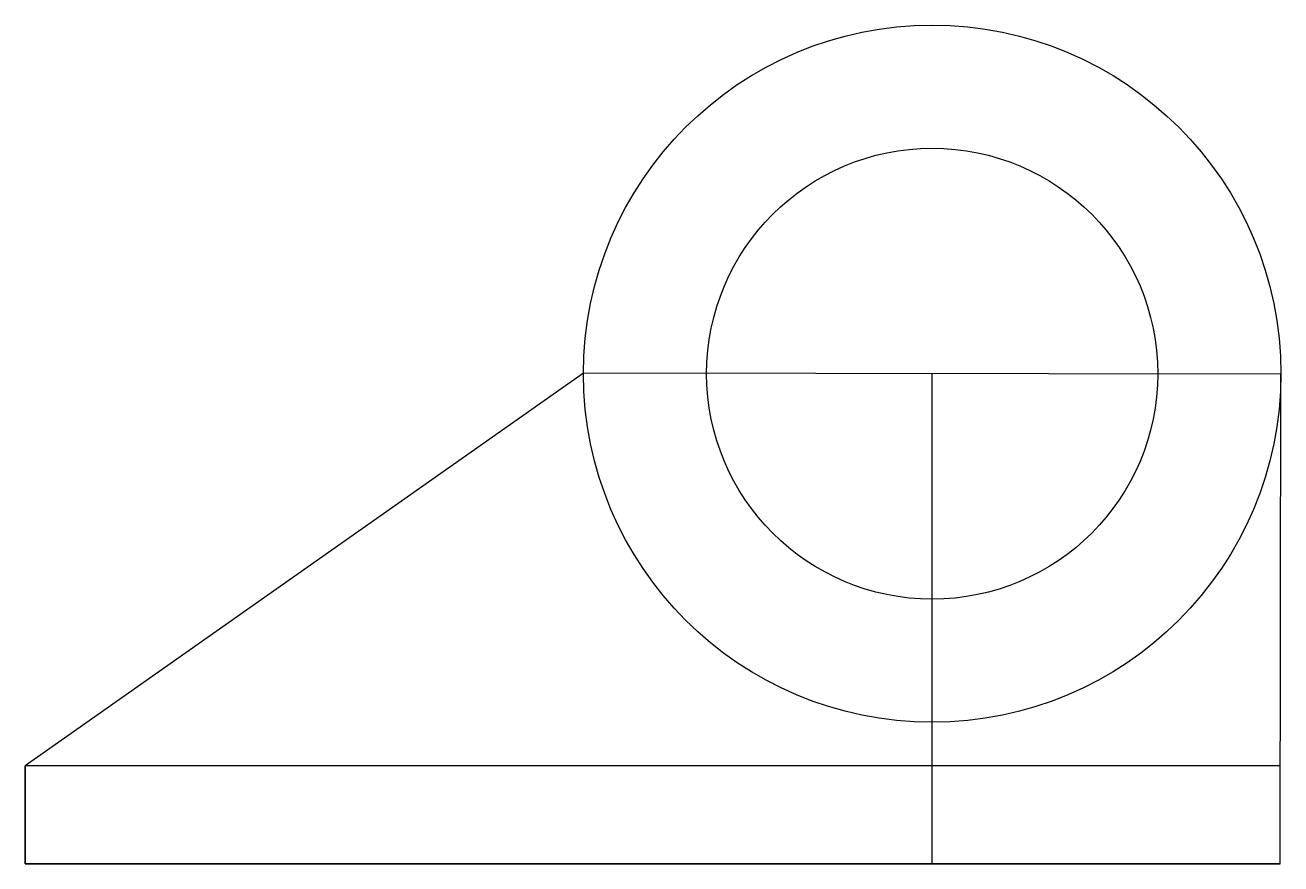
# Model space of a CAD drawing. Header units: millimetres. Extents: x 25 to 89, y 4 to 46.8.
import ezdxf

# ---------------------------------------------------------------- set-up
doc = ezdxf.new("R2010")
doc.units = ezdxf.units.MM
doc.layers.get('0').update_dxf_attribs({"linetype": 'CONTINUOUS'})

msp = doc.modelspace()

# ---------------------------------------------------------------- linework, layer by layer
for p, q in [((53.472, 29.02), (25, 9)), ((89.028, 28.98), (53.472, 29.02)), ((71.25, 4), (71.25, 29)), ((89, 4), (89.028, 28.98)), ((71.25, 4), (71.25, 17.5)), ((25, 4), (25, 9)), ((89, 4), (25, 4)), ((89, 4), (71.25, 4))]:
    msp.add_line(p, q)
msp.add_lwpolyline([(89, 9), (25, 9), (25, 4), (89, 4)], close=True)
for radius in [17.778, 11.5]:
    msp.add_circle((71.25, 29), radius)

doc.saveas('drawing.dxf')
